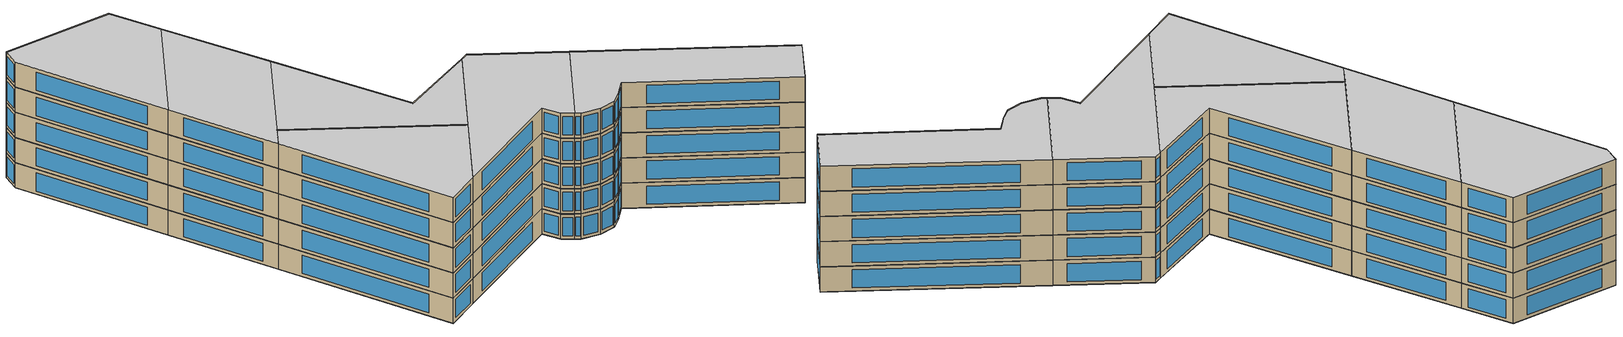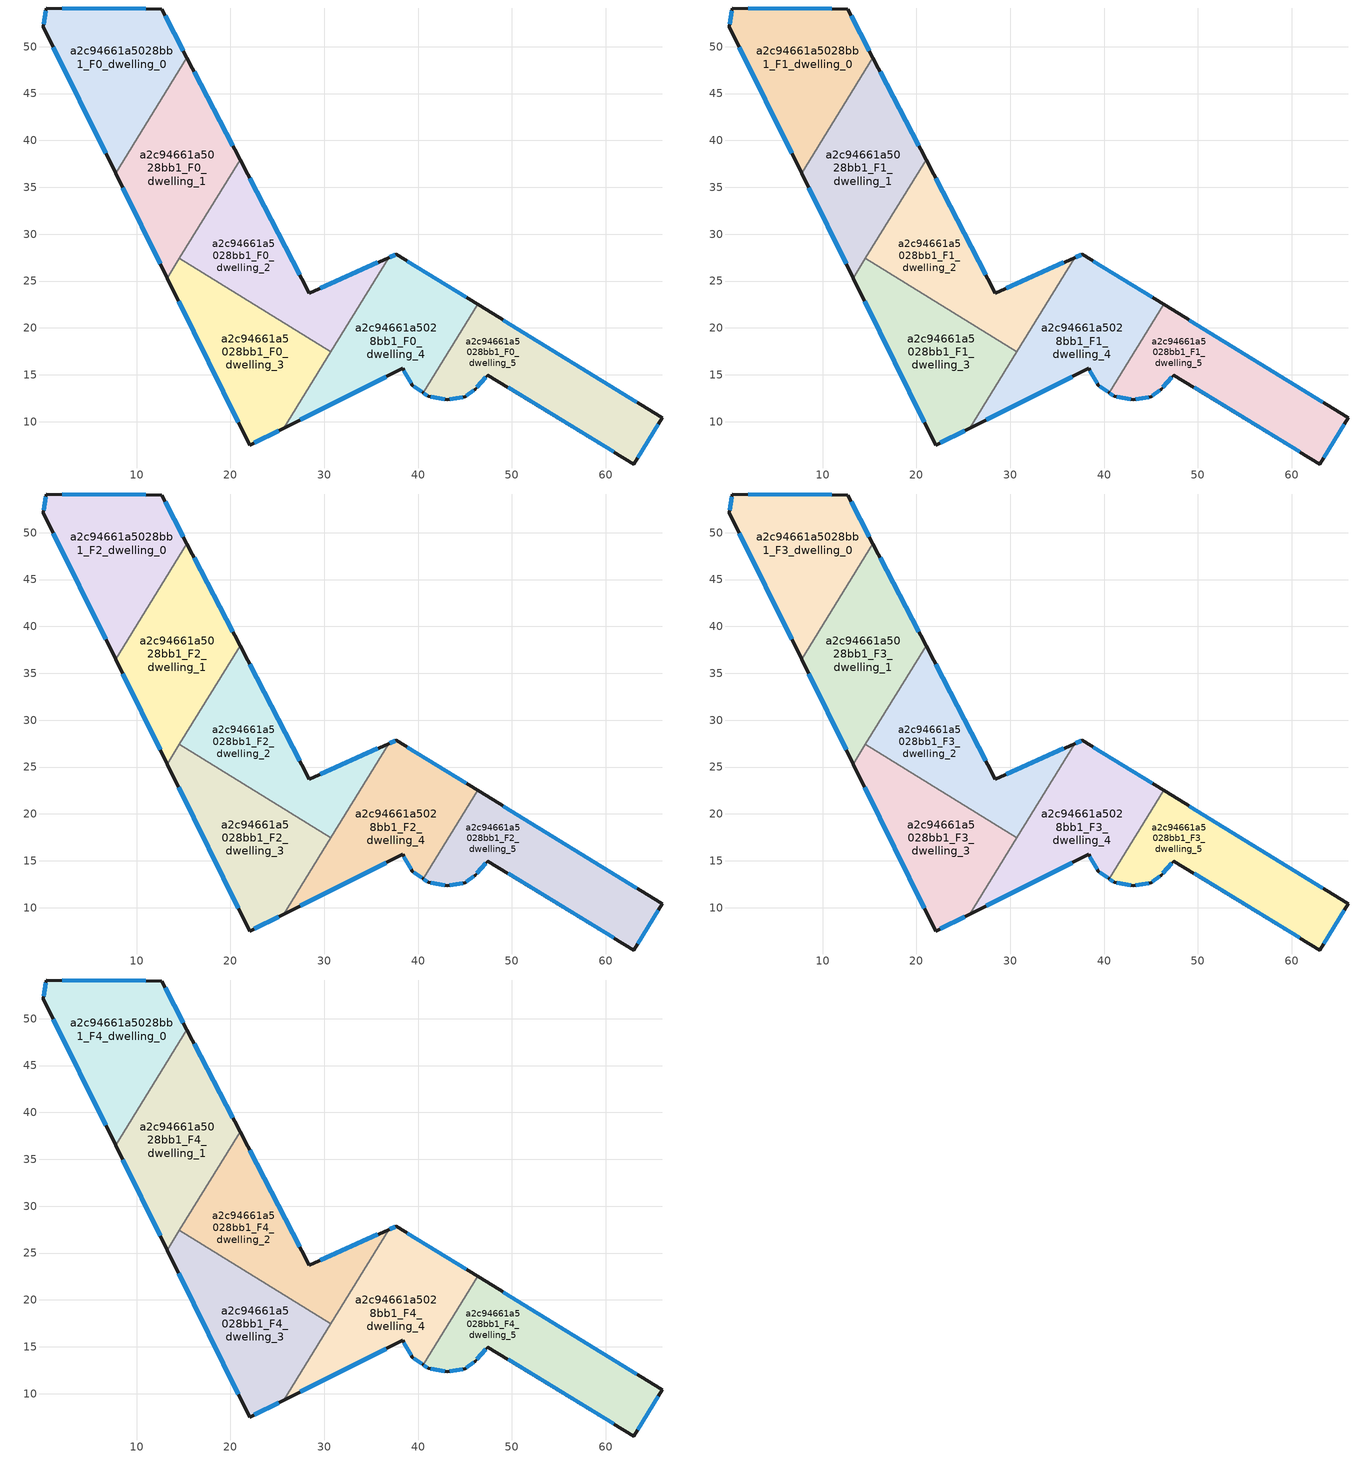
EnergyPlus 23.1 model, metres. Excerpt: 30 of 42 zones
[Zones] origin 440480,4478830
a2c94661a5028bb1_F0_dwelling_0
 floor ground (EU_floor_Construction): 7.75,36.48 15.35,48.82 12.65,54 0.35,54.12 0.04,52.1 z0
 wall outside (EU_wall_Construction): 7.75,36.48 0.04,52.1 0.35,54.12 12.65,54 15.35,48.82 z0:3
 wall to a2c94661a5028bb1_F0_dwelling_1 (EU_wall_Construction): 15.35,48.82 7.75,36.48 z0:3
 window (EU_Window_Construction): 13.02,53.28 14.97,49.54 / 6.68,38.65 1.11,49.93 / 0.09,52.38 0.31,53.84 / 2.06,54.1 10.94,54.02 z0.42:2.58
a2c94661a5028bb1_F0_dwelling_1
 floor ground (EU_floor_Construction): 13.26,25.31 21.02,37.91 15.35,48.82 7.75,36.48 z0
 wall outside (EU_wall_Construction): 13.26,25.31 7.75,36.48 / 15.35,48.82 21.02,37.91 z0:3
 wall to a2c94661a5028bb1_F0_dwelling_2 (EU_wall_Construction): 21.02,37.91 14.55,27.41 z0:3
 wall to a2c94661a5028bb1_F0_dwelling_3 (EU_wall_Construction): 14.55,27.41 13.26,25.31 z0:3
 window (EU_Window_Construction): 12.49,26.86 8.51,34.93 / 16.13,47.3 20.23,39.42 z0.42:2.58
a2c94661a5028bb1_F0_dwelling_2
 floor ground (EU_floor_Construction): 30.69,17.47 36.87,27.5 28.4,23.72 21.02,37.91 14.55,27.41 z0
 wall outside (EU_wall_Construction): 21.02,37.91 28.4,23.72 36.87,27.5 z0:3
 wall to a2c94661a5028bb1_F0_dwelling_3 (EU_wall_Construction): 30.69,17.47 14.55,27.41 z0:3
 wall to a2c94661a5028bb1_F0_dwelling_4 (EU_wall_Construction): 36.87,27.5 30.69,17.47 z0:3
 window (EU_Window_Construction): 22.04,35.94 27.38,25.69 / 29.58,24.25 35.69,26.98 z0.42:2.58
a2c94661a5028bb1_F0_dwelling_3
 floor ground (EU_floor_Construction): 25.66,9.29 30.69,17.47 14.55,27.41 13.26,25.31 22.05,7.48 z0
 wall outside (EU_wall_Construction): 25.66,9.29 22.05,7.48 13.26,25.31 z0:3
 wall to a2c94661a5028bb1_F0_dwelling_4 (EU_wall_Construction): 30.69,17.47 25.66,9.29 z0:3
 window (EU_Window_Construction): 20.83,9.95 14.48,22.83 / 25.16,9.04 22.55,7.73 z0.42:2.58
a2c94661a5028bb1_F0_dwelling_4
 floor ground (EU_floor_Construction): 40.56,13.07 46.37,22.51 37.67,27.86 36.87,27.5 25.66,9.29 38.36,15.69 39.4,13.87 z0
 wall outside (EU_wall_Construction): 40.56,13.07 39.4,13.87 38.36,15.69 25.66,9.29 / 36.87,27.5 37.67,27.86 46.37,22.51 z0:3
 wall to a2c94661a5028bb1_F0_dwelling_5 (EU_wall_Construction): 46.37,22.51 40.56,13.07 z0:3
 window (EU_Window_Construction): 40.4,13.18 39.56,13.76 / 39.25,14.12 38.5,15.43 / 36.6,14.8 27.42,10.18 / 36.98,27.55 37.56,27.81 / 38.88,27.12 45.16,23.25 z0.42:2.58
a2c94661a5028bb1_F0_dwelling_5
 floor ground (EU_floor_Construction): 63.03,5.49 66.04,10.42 46.37,22.51 40.56,13.07 41.08,12.72 43.14,12.34 45.02,12.64 46.08,13.48 47.44,14.97 z0
 wall outside (EU_wall_Construction): 46.37,22.51 66.04,10.42 63.03,5.49 47.44,14.97 46.08,13.48 45.02,12.64 43.14,12.34 41.08,12.72 40.56,13.07 z0:3
 window (EU_Window_Construction): 47.25,14.76 46.27,13.69 / 45.94,13.36 45.17,12.75 / 44.76,12.59 43.4,12.38 / 42.85,12.39 41.36,12.67 / 41,12.77 40.63,13.02 / 49.1,20.83 63.31,12.09 / 65.62,9.73 63.45,6.17 / 60.87,6.8 49.6,13.65 z0.42:2.58
a2c94661a5028bb1_F1_dwelling_0
 floor to a2c94661a5028bb1_F0_dwelling_0 (EU_floor_Construction): 7.75,36.48 15.35,48.82 12.65,54 0.35,54.12 0.04,52.1 z3
 wall outside (EU_wall_Construction): 7.75,36.48 0.04,52.1 0.35,54.12 12.65,54 15.35,48.82 z3:6
 wall to a2c94661a5028bb1_F1_dwelling_1 (EU_wall_Construction): 15.35,48.82 7.75,36.48 z3:6
 window (EU_Window_Construction): 13.02,53.28 14.97,49.54 / 6.68,38.65 1.11,49.93 / 0.09,52.38 0.31,53.84 / 2.06,54.1 10.94,54.02 z3.42:5.58
a2c94661a5028bb1_F1_dwelling_1
 floor to a2c94661a5028bb1_F0_dwelling_1 (EU_floor_Construction): 13.26,25.31 21.02,37.91 15.35,48.82 7.75,36.48 z3
 wall outside (EU_wall_Construction): 13.26,25.31 7.75,36.48 / 15.35,48.82 21.02,37.91 z3:6
 wall to a2c94661a5028bb1_F1_dwelling_2 (EU_wall_Construction): 21.02,37.91 14.55,27.41 z3:6
 wall to a2c94661a5028bb1_F1_dwelling_3 (EU_wall_Construction): 14.55,27.41 13.26,25.31 z3:6
 window (EU_Window_Construction): 12.49,26.86 8.51,34.93 / 16.13,47.3 20.23,39.42 z3.42:5.58
a2c94661a5028bb1_F1_dwelling_2
 floor to a2c94661a5028bb1_F0_dwelling_2 (EU_floor_Construction): 30.69,17.47 36.87,27.5 28.4,23.72 21.02,37.91 14.55,27.41 z3
 wall outside (EU_wall_Construction): 21.02,37.91 28.4,23.72 36.87,27.5 z3:6
 wall to a2c94661a5028bb1_F1_dwelling_3 (EU_wall_Construction): 30.69,17.47 14.55,27.41 z3:6
 wall to a2c94661a5028bb1_F1_dwelling_4 (EU_wall_Construction): 36.87,27.5 30.69,17.47 z3:6
 window (EU_Window_Construction): 22.04,35.94 27.38,25.69 / 29.58,24.25 35.69,26.98 z3.42:5.58
a2c94661a5028bb1_F1_dwelling_3
 floor to a2c94661a5028bb1_F0_dwelling_3 (EU_floor_Construction): 25.66,9.29 30.69,17.47 14.55,27.41 13.26,25.31 22.05,7.48 z3
 wall outside (EU_wall_Construction): 25.66,9.29 22.05,7.48 13.26,25.31 z3:6
 wall to a2c94661a5028bb1_F1_dwelling_4 (EU_wall_Construction): 30.69,17.47 25.66,9.29 z3:6
 window (EU_Window_Construction): 20.83,9.95 14.48,22.83 / 25.16,9.04 22.55,7.73 z3.42:5.58
a2c94661a5028bb1_F1_dwelling_4
 floor to a2c94661a5028bb1_F0_dwelling_4 (EU_floor_Construction): 40.56,13.07 46.37,22.51 37.67,27.86 36.87,27.5 25.66,9.29 38.36,15.69 39.4,13.87 z3
 wall outside (EU_wall_Construction): 40.56,13.07 39.4,13.87 38.36,15.69 25.66,9.29 / 36.87,27.5 37.67,27.86 46.37,22.51 z3:6
 wall to a2c94661a5028bb1_F1_dwelling_5 (EU_wall_Construction): 46.37,22.51 40.56,13.07 z3:6
 window (EU_Window_Construction): 40.4,13.18 39.56,13.76 / 39.25,14.12 38.5,15.43 / 36.6,14.8 27.42,10.18 / 36.98,27.55 37.56,27.81 / 38.88,27.12 45.16,23.25 z3.42:5.58
a2c94661a5028bb1_F1_dwelling_5
 floor to a2c94661a5028bb1_F0_dwelling_5 (EU_floor_Construction): 63.03,5.49 66.04,10.42 46.37,22.51 40.56,13.07 41.07,12.72 43.14,12.34 45.02,12.64 46.08,13.48 47.44,14.97 z3
 wall outside (EU_wall_Construction): 46.37,22.51 66.04,10.42 63.03,5.49 47.44,14.97 46.08,13.48 45.02,12.64 43.14,12.34 41.08,12.72 40.56,13.07 z3:6
 window (EU_Window_Construction): 47.25,14.76 46.27,13.69 / 45.94,13.36 45.17,12.75 / 44.76,12.59 43.4,12.38 / 42.85,12.39 41.36,12.67 / 41,12.77 40.63,13.02 / 49.1,20.83 63.31,12.09 / 65.62,9.73 63.45,6.17 / 60.87,6.8 49.6,13.65 z3.42:5.58
a2c94661a5028bb1_F2_dwelling_0
 floor to a2c94661a5028bb1_F1_dwelling_0 (EU_floor_Construction): 7.75,36.48 15.35,48.82 12.65,54 0.35,54.12 0.04,52.1 z6
 wall outside (EU_wall_Construction): 7.75,36.48 0.04,52.1 0.35,54.12 12.65,54 15.35,48.82 z6:9
 wall to a2c94661a5028bb1_F2_dwelling_1 (EU_wall_Construction): 15.35,48.82 7.75,36.48 z6:9
 window (EU_Window_Construction): 13.02,53.28 14.97,49.54 / 6.68,38.65 1.11,49.93 / 0.09,52.38 0.31,53.84 / 2.06,54.1 10.94,54.02 z6.42:8.58
a2c94661a5028bb1_F2_dwelling_1
 floor to a2c94661a5028bb1_F1_dwelling_1 (EU_floor_Construction): 13.26,25.31 21.02,37.91 15.35,48.82 7.75,36.48 z6
 wall outside (EU_wall_Construction): 13.26,25.31 7.75,36.48 / 15.35,48.82 21.02,37.91 z6:9
 wall to a2c94661a5028bb1_F2_dwelling_2 (EU_wall_Construction): 21.02,37.91 14.55,27.41 z6:9
 wall to a2c94661a5028bb1_F2_dwelling_3 (EU_wall_Construction): 14.55,27.41 13.26,25.31 z6:9
 window (EU_Window_Construction): 12.49,26.86 8.51,34.93 / 16.13,47.3 20.23,39.42 z6.42:8.58
a2c94661a5028bb1_F2_dwelling_2
 floor to a2c94661a5028bb1_F1_dwelling_2 (EU_floor_Construction): 30.69,17.47 36.87,27.5 28.4,23.72 21.02,37.91 14.55,27.41 z6
 wall outside (EU_wall_Construction): 21.02,37.91 28.4,23.72 36.87,27.5 z6:9
 wall to a2c94661a5028bb1_F2_dwelling_3 (EU_wall_Construction): 30.69,17.47 14.55,27.41 z6:9
 wall to a2c94661a5028bb1_F2_dwelling_4 (EU_wall_Construction): 36.87,27.5 30.69,17.47 z6:9
 window (EU_Window_Construction): 22.04,35.94 27.38,25.69 / 29.58,24.25 35.69,26.98 z6.42:8.58
a2c94661a5028bb1_F2_dwelling_3
 floor to a2c94661a5028bb1_F1_dwelling_3 (EU_floor_Construction): 25.66,9.29 30.69,17.47 14.55,27.41 13.26,25.31 22.05,7.48 z6
 wall outside (EU_wall_Construction): 25.66,9.29 22.05,7.48 13.26,25.31 z6:9
 wall to a2c94661a5028bb1_F2_dwelling_4 (EU_wall_Construction): 30.69,17.47 25.66,9.29 z6:9
 window (EU_Window_Construction): 20.83,9.95 14.48,22.83 / 25.16,9.04 22.55,7.73 z6.42:8.58
a2c94661a5028bb1_F2_dwelling_4
 floor to a2c94661a5028bb1_F1_dwelling_4 (EU_floor_Construction): 40.56,13.07 46.37,22.51 37.67,27.86 36.87,27.5 25.66,9.29 38.36,15.69 39.4,13.87 z6
 wall outside (EU_wall_Construction): 40.56,13.07 39.4,13.87 38.36,15.69 25.66,9.29 / 36.87,27.5 37.67,27.86 46.37,22.51 z6:9
 wall to a2c94661a5028bb1_F2_dwelling_5 (EU_wall_Construction): 46.37,22.51 40.56,13.07 z6:9
 window (EU_Window_Construction): 40.4,13.18 39.56,13.76 / 39.25,14.12 38.5,15.43 / 36.6,14.8 27.42,10.18 / 36.98,27.55 37.56,27.81 / 38.88,27.12 45.16,23.25 z6.42:8.58
a2c94661a5028bb1_F2_dwelling_5
 floor to a2c94661a5028bb1_F1_dwelling_5 (EU_floor_Construction): 63.03,5.49 66.04,10.42 46.37,22.51 40.56,13.07 41.07,12.72 43.14,12.34 45.02,12.64 46.08,13.48 47.44,14.97 z6
 wall outside (EU_wall_Construction): 46.37,22.51 66.04,10.42 63.03,5.49 47.44,14.97 46.08,13.48 45.02,12.64 43.14,12.34 41.08,12.72 40.56,13.07 z6:9
 window (EU_Window_Construction): 47.25,14.76 46.27,13.69 / 45.94,13.36 45.17,12.75 / 44.76,12.59 43.4,12.38 / 42.85,12.39 41.36,12.67 / 41,12.77 40.63,13.02 / 49.1,20.83 63.31,12.09 / 65.62,9.73 63.45,6.17 / 60.87,6.8 49.6,13.65 z6.42:8.58
a2c94661a5028bb1_F3_dwelling_0
 floor to a2c94661a5028bb1_F2_dwelling_0 (EU_floor_Construction): 7.75,36.48 15.35,48.82 12.65,54 0.35,54.12 0.04,52.1 z9
 wall outside (EU_wall_Construction): 7.75,36.48 0.04,52.1 0.35,54.12 12.65,54 15.35,48.82 z9:12
 wall to a2c94661a5028bb1_F3_dwelling_1 (EU_wall_Construction): 15.35,48.82 7.75,36.48 z9:12
 window (EU_Window_Construction): 13.02,53.28 14.97,49.54 / 6.68,38.65 1.11,49.93 / 0.09,52.38 0.31,53.84 / 2.06,54.1 10.94,54.02 z9.42:11.58
a2c94661a5028bb1_F3_dwelling_1
 floor to a2c94661a5028bb1_F2_dwelling_1 (EU_floor_Construction): 13.26,25.31 21.02,37.91 15.35,48.82 7.75,36.48 z9
 wall outside (EU_wall_Construction): 13.26,25.31 7.75,36.48 / 15.35,48.82 21.02,37.91 z9:12
 wall to a2c94661a5028bb1_F3_dwelling_2 (EU_wall_Construction): 21.02,37.91 14.55,27.41 z9:12
 wall to a2c94661a5028bb1_F3_dwelling_3 (EU_wall_Construction): 14.55,27.41 13.26,25.31 z9:12
 window (EU_Window_Construction): 12.49,26.86 8.51,34.93 / 16.13,47.3 20.23,39.42 z9.42:11.58
a2c94661a5028bb1_F3_dwelling_2
 floor to a2c94661a5028bb1_F2_dwelling_2 (EU_floor_Construction): 30.69,17.47 36.87,27.5 28.4,23.72 21.02,37.91 14.55,27.41 z9
 wall outside (EU_wall_Construction): 21.02,37.91 28.4,23.72 36.87,27.5 z9:12
 wall to a2c94661a5028bb1_F3_dwelling_3 (EU_wall_Construction): 30.69,17.47 14.55,27.41 z9:12
 wall to a2c94661a5028bb1_F3_dwelling_4 (EU_wall_Construction): 36.87,27.5 30.69,17.47 z9:12
 window (EU_Window_Construction): 22.04,35.94 27.38,25.69 / 29.58,24.25 35.69,26.98 z9.42:11.58
a2c94661a5028bb1_F3_dwelling_3
 floor to a2c94661a5028bb1_F2_dwelling_3 (EU_floor_Construction): 25.66,9.29 30.69,17.47 14.55,27.41 13.26,25.31 22.05,7.48 z9
 wall outside (EU_wall_Construction): 25.66,9.29 22.05,7.48 13.26,25.31 z9:12
 wall to a2c94661a5028bb1_F3_dwelling_4 (EU_wall_Construction): 30.69,17.47 25.66,9.29 z9:12
 window (EU_Window_Construction): 20.83,9.95 14.48,22.83 / 25.16,9.04 22.55,7.73 z9.42:11.58
a2c94661a5028bb1_F3_dwelling_4
 floor to a2c94661a5028bb1_F2_dwelling_4 (EU_floor_Construction): 40.56,13.07 46.37,22.51 37.67,27.86 36.87,27.5 25.66,9.29 38.36,15.69 39.4,13.87 z9
 wall outside (EU_wall_Construction): 40.56,13.07 39.4,13.87 38.36,15.69 25.66,9.29 / 36.87,27.5 37.67,27.86 46.37,22.51 z9:12
 wall to a2c94661a5028bb1_F3_dwelling_5 (EU_wall_Construction): 46.37,22.51 40.56,13.07 z9:12
 window (EU_Window_Construction): 40.4,13.18 39.56,13.76 / 39.25,14.12 38.5,15.43 / 36.6,14.8 27.42,10.18 / 36.98,27.55 37.56,27.81 / 38.88,27.12 45.16,23.25 z9.42:11.58
a2c94661a5028bb1_F3_dwelling_5
 floor to a2c94661a5028bb1_F2_dwelling_5 (EU_floor_Construction): 63.03,5.49 66.04,10.42 46.37,22.51 40.56,13.07 41.07,12.72 43.14,12.34 45.02,12.64 46.08,13.48 47.44,14.97 z9
 wall outside (EU_wall_Construction): 46.37,22.51 66.04,10.42 63.03,5.49 47.44,14.97 46.08,13.48 45.02,12.64 43.14,12.34 41.08,12.72 40.56,13.07 z9:12
 window (EU_Window_Construction): 47.25,14.76 46.27,13.69 / 45.94,13.36 45.17,12.75 / 44.76,12.59 43.4,12.38 / 42.85,12.39 41.36,12.67 / 41,12.77 40.63,13.02 / 49.1,20.83 63.31,12.09 / 65.62,9.73 63.45,6.17 / 60.87,6.8 49.6,13.65 z9.42:11.58
a2c94661a5028bb1_F4_dwelling_0
 floor to a2c94661a5028bb1_F3_dwelling_0 (EU_floor_Construction): 7.75,36.48 15.35,48.82 12.65,54 0.35,54.12 0.04,52.1 z12
 wall outside (EU_wall_Construction): 7.75,36.48 0.04,52.1 0.35,54.12 12.65,54 15.35,48.82 z12:15
 wall to a2c94661a5028bb1_F4_dwelling_1 (EU_wall_Construction): 15.35,48.82 7.75,36.48 z12:15
 window (EU_Window_Construction): 13.02,53.28 14.97,49.54 / 6.68,38.65 1.11,49.93 / 0.09,52.38 0.31,53.84 / 2.06,54.1 10.94,54.02 z12.42:14.58
 ceiling to a2c94661a5028bb1_F5_dwelling_0 (EU_floor_Construction): 12.65,54 15.35,48.82 7.75,36.48 0.04,52.1 0.35,54.12 z15
a2c94661a5028bb1_F4_dwelling_1
 floor to a2c94661a5028bb1_F3_dwelling_1 (EU_floor_Construction): 13.26,25.31 21.02,37.91 15.35,48.82 7.75,36.48 z12
 wall outside (EU_wall_Construction): 13.26,25.31 7.75,36.48 / 15.35,48.82 21.02,37.91 z12:15
 wall to a2c94661a5028bb1_F4_dwelling_2 (EU_wall_Construction): 21.02,37.91 14.55,27.41 z12:15
 wall to a2c94661a5028bb1_F4_dwelling_3 (EU_wall_Construction): 14.55,27.41 13.26,25.31 z12:15
 window (EU_Window_Construction): 12.49,26.86 8.51,34.93 / 16.13,47.3 20.23,39.42 z12.42:14.58
 ceiling to a2c94661a5028bb1_F5_dwelling_1 (EU_floor_Construction): 15.35,48.82 21.02,37.91 13.26,25.31 7.75,36.48 z15
a2c94661a5028bb1_F4_dwelling_2
 floor to a2c94661a5028bb1_F3_dwelling_2 (EU_floor_Construction): 30.69,17.47 36.87,27.5 28.4,23.72 21.02,37.91 14.55,27.41 z12
 wall outside (EU_wall_Construction): 21.02,37.91 28.4,23.72 36.87,27.5 z12:15
 wall to a2c94661a5028bb1_F4_dwelling_3 (EU_wall_Construction): 30.69,17.47 14.55,27.41 z12:15
 wall to a2c94661a5028bb1_F4_dwelling_4 (EU_wall_Construction): 36.87,27.5 30.69,17.47 z12:15
 window (EU_Window_Construction): 22.04,35.94 27.38,25.69 / 29.58,24.25 35.69,26.98 z12.42:14.58
 ceiling to a2c94661a5028bb1_F5_dwelling_2 (EU_floor_Construction): 36.87,27.5 30.69,17.47 14.55,27.41 21.02,37.91 28.4,23.72 z15
a2c94661a5028bb1_F4_dwelling_3
 floor to a2c94661a5028bb1_F3_dwelling_3 (EU_floor_Construction): 25.66,9.29 30.69,17.47 14.55,27.41 13.26,25.31 22.05,7.48 z12
 wall outside (EU_wall_Construction): 25.66,9.29 22.05,7.48 13.26,25.31 z12:15
 wall to a2c94661a5028bb1_F4_dwelling_4 (EU_wall_Construction): 30.69,17.47 25.66,9.29 z12:15
 window (EU_Window_Construction): 20.83,9.95 14.48,22.83 / 25.16,9.04 22.55,7.73 z12.42:14.58
 ceiling to a2c94661a5028bb1_F5_dwelling_3 (EU_floor_Construction): 30.69,17.47 25.66,9.29 22.05,7.48 13.26,25.31 14.55,27.41 z15
a2c94661a5028bb1_F4_dwelling_4
 floor to a2c94661a5028bb1_F3_dwelling_4 (EU_floor_Construction): 40.56,13.07 46.37,22.51 37.67,27.86 36.87,27.5 25.66,9.29 38.36,15.69 39.4,13.87 z12
 wall outside (EU_wall_Construction): 40.56,13.07 39.4,13.87 38.36,15.69 25.66,9.29 / 36.87,27.5 37.67,27.86 46.37,22.51 z12:15
 wall to a2c94661a5028bb1_F4_dwelling_5 (EU_wall_Construction): 46.37,22.51 40.56,13.07 z12:15
 window (EU_Window_Construction): 40.4,13.18 39.56,13.76 / 39.25,14.12 38.5,15.43 / 36.6,14.8 27.42,10.18 / 36.98,27.55 37.56,27.81 / 38.88,27.12 45.16,23.25 z12.42:14.58
 ceiling to a2c94661a5028bb1_F5_dwelling_4 (EU_floor_Construction): 46.37,22.51 40.56,13.07 39.4,13.87 38.36,15.69 25.66,9.29 36.87,27.5 37.67,27.86 z15
a2c94661a5028bb1_F4_dwelling_5
 floor to a2c94661a5028bb1_F3_dwelling_5 (EU_floor_Construction): 63.03,5.49 66.04,10.42 46.37,22.51 40.56,13.07 41.07,12.72 43.14,12.34 45.02,12.64 46.08,13.48 47.44,14.97 z12
 wall outside (EU_wall_Construction): 46.37,22.51 66.04,10.42 63.03,5.49 47.44,14.97 46.08,13.48 45.02,12.64 43.14,12.34 41.08,12.72 40.56,13.07 z12:15
 window (EU_Window_Construction): 47.25,14.76 46.27,13.69 / 45.94,13.36 45.17,12.75 / 44.76,12.59 43.4,12.38 / 42.85,12.39 41.36,12.67 / 41,12.77 40.63,13.02 / 49.1,20.83 63.31,12.09 / 65.62,9.73 63.45,6.17 / 60.87,6.8 49.6,13.65 z12.42:14.58
 ceiling to a2c94661a5028bb1_F5_dwelling_5 (EU_floor_Construction): 66.04,10.42 63.03,5.49 47.44,14.97 46.08,13.48 45.02,12.64 43.14,12.34 41.07,12.72 40.56,13.07 46.37,22.51 z15
[Building]
EU S2 Campaign: North Axis=0; Terrain=City; Solar Distribution=FullExterior
[Site:Location]
Madrid: Latitude=40.5; Longitude=-3.5; Time Zone=1; Elevation=609
[SizingPeriod:WeatherFileDays]
AnnualSizingPeriod: Begin Month=1; Begin Day of Month=1; End Month=12; End Day of Month=31; Day of Week for Start Day=Monday; Use Weather File Daylight Saving Period=No; Use Weather File Rain and Snow Indicators=No
[MATERIAL]
EU_InternalMass_Material: Roughness=MediumRough; Thickness=0.1; Conductivity=1; Density=1800; Specific Heat=900; Thermal Absorptance=0.9; Solar Absorptance=0.7; Visible Absorptance=0.7
[MATERIAL:NOMASS] Roughness=MediumRough; Thermal Absorptance=0.9; Solar Absorptance=0.7; Visible Absorptance=0.7
Name | Thermal Resistance
EU_wall_NoMass | 1.60022
EU_floor_NoMass | 0.470652
[WINDOWMATERIAL:SIMPLEGLAZINGSYSTEM]
EU_Window_SimpleGlazing: UFactor=3.28802; Solar Heat Gain Coefficient=0.85; Visible Transmittance=0.85
[CONSTRUCTION]
EU_wall_Construction: EU_wall_NoMass
EU_floor_Construction: EU_floor_NoMass
EU_InternalMass_Construction: EU_InternalMass_Material
EU_Window_Construction: EU_Window_SimpleGlazing
[ZONE] Type=1; Multiplier=1; Ceiling Height=autocalculate; Floor Area=autocalculate; Part of Total Floor Area=Yes
Name | Volume
a2c94661a5028bb1_F0_dwelling_0 | 463.607
a2c94661a5028bb1_F1_dwelling_0; a2c94661a5028bb1_F2_dwelling_0; a2c94661a5028bb1_F3_dwelling_0; a2c94661a5028bb1_F4_dwelling_0 | 463.608
a2c94661a5028bb1_F0_dwelling_1; a2c94661a5028bb1_F1_dwelling_1; a2c94661a5028bb1_F2_dwelling_1; a2c94661a5028bb1_F3_dwelling_1; a2c94661a5028bb1_F4_dwelling_1 | 463.605
a2c94661a5028bb1_F0_dwelling_2; a2c94661a5028bb1_F1_dwelling_2; a2c94661a5028bb1_F2_dwelling_2; a2c94661a5028bb1_F3_dwelling_2; a2c94661a5028bb1_F4_dwelling_2 | 463.597
a2c94661a5028bb1_F0_dwelling_3; a2c94661a5028bb1_F1_dwelling_3; a2c94661a5028bb1_F2_dwelling_3; a2c94661a5028bb1_F3_dwelling_3; a2c94661a5028bb1_F4_dwelling_3 | 463.624
a2c94661a5028bb1_F0_dwelling_4; a2c94661a5028bb1_F1_dwelling_4; a2c94661a5028bb1_F2_dwelling_4; a2c94661a5028bb1_F3_dwelling_4; a2c94661a5028bb1_F4_dwelling_4 | 463.603
a2c94661a5028bb1_F0_dwelling_5; a2c94661a5028bb1_F1_dwelling_5; a2c94661a5028bb1_F2_dwelling_5; a2c94661a5028bb1_F3_dwelling_5; a2c94661a5028bb1_F4_dwelling_5 | 463.59
[INTERNALMASS] Construction=EU_InternalMass_Construction
Name | Zone or ZoneList | Surface Area
a2c94661a5028bb1_F0_dwelling_0_EU_InternalMass | a2c94661a5028bb1_F0_dwelling_0 | 154.536
a2c94661a5028bb1_F0_dwelling_1_EU_InternalMass | a2c94661a5028bb1_F0_dwelling_1 | 154.535
a2c94661a5028bb1_F0_dwelling_2_EU_InternalMass | a2c94661a5028bb1_F0_dwelling_2 | 154.53
a2c94661a5028bb1_F0_dwelling_3_EU_InternalMass | a2c94661a5028bb1_F0_dwelling_3 | 154.544
a2c94661a5028bb1_F0_dwelling_4_EU_InternalMass | a2c94661a5028bb1_F0_dwelling_4 | 154.534
a2c94661a5028bb1_F0_dwelling_5_EU_InternalMass | a2c94661a5028bb1_F0_dwelling_5 | 154.53
a2c94661a5028bb1_F1_dwelling_0_EU_InternalMass | a2c94661a5028bb1_F1_dwelling_0 | 154.536
a2c94661a5028bb1_F1_dwelling_1_EU_InternalMass | a2c94661a5028bb1_F1_dwelling_1 | 154.535
a2c94661a5028bb1_F1_dwelling_2_EU_InternalMass | a2c94661a5028bb1_F1_dwelling_2 | 154.53
a2c94661a5028bb1_F1_dwelling_3_EU_InternalMass | a2c94661a5028bb1_F1_dwelling_3 | 154.544
a2c94661a5028bb1_F1_dwelling_4_EU_InternalMass | a2c94661a5028bb1_F1_dwelling_4 | 154.534
a2c94661a5028bb1_F1_dwelling_5_EU_InternalMass | a2c94661a5028bb1_F1_dwelling_5 | 154.53
a2c94661a5028bb1_F2_dwelling_0_EU_InternalMass | a2c94661a5028bb1_F2_dwelling_0 | 154.536
a2c94661a5028bb1_F2_dwelling_1_EU_InternalMass | a2c94661a5028bb1_F2_dwelling_1 | 154.535
a2c94661a5028bb1_F2_dwelling_2_EU_InternalMass | a2c94661a5028bb1_F2_dwelling_2 | 154.53
a2c94661a5028bb1_F2_dwelling_3_EU_InternalMass | a2c94661a5028bb1_F2_dwelling_3 | 154.544
a2c94661a5028bb1_F2_dwelling_4_EU_InternalMass | a2c94661a5028bb1_F2_dwelling_4 | 154.534
a2c94661a5028bb1_F2_dwelling_5_EU_InternalMass | a2c94661a5028bb1_F2_dwelling_5 | 154.53
a2c94661a5028bb1_F3_dwelling_0_EU_InternalMass | a2c94661a5028bb1_F3_dwelling_0 | 154.536
a2c94661a5028bb1_F3_dwelling_1_EU_InternalMass | a2c94661a5028bb1_F3_dwelling_1 | 154.535
a2c94661a5028bb1_F3_dwelling_2_EU_InternalMass | a2c94661a5028bb1_F3_dwelling_2 | 154.53
a2c94661a5028bb1_F3_dwelling_3_EU_InternalMass | a2c94661a5028bb1_F3_dwelling_3 | 154.544
a2c94661a5028bb1_F3_dwelling_4_EU_InternalMass | a2c94661a5028bb1_F3_dwelling_4 | 154.534
a2c94661a5028bb1_F3_dwelling_5_EU_InternalMass | a2c94661a5028bb1_F3_dwelling_5 | 154.53
a2c94661a5028bb1_F4_dwelling_0_EU_InternalMass | a2c94661a5028bb1_F4_dwelling_0 | 154.536
a2c94661a5028bb1_F4_dwelling_1_EU_InternalMass | a2c94661a5028bb1_F4_dwelling_1 | 154.535
a2c94661a5028bb1_F4_dwelling_2_EU_InternalMass | a2c94661a5028bb1_F4_dwelling_2 | 154.53
a2c94661a5028bb1_F4_dwelling_3_EU_InternalMass | a2c94661a5028bb1_F4_dwelling_3 | 154.544
a2c94661a5028bb1_F4_dwelling_4_EU_InternalMass | a2c94661a5028bb1_F4_dwelling_4 | 154.534
a2c94661a5028bb1_F4_dwelling_5_EU_InternalMass | a2c94661a5028bb1_F4_dwelling_5 | 154.53
[OTHEREQUIPMENT] Fuel Type=Electricity; Design Level Calculation Method=Watts/Area; Power per Zone Floor Area=1; Fraction Latent=0; Fraction Radiant=0; Fraction Lost=0; Carbon Dioxide Generation Rate=0; EndUse Subcategory=EU_Step8_InternalGains
Name | Zone or ZoneList or Space or SpaceList | Schedule
EU_Step8_InternalGain_a2c94661a5028bb1_F0_dwelling_0_f000 | a2c94661a5028bb1_F0_dwelling_0 | EU_Step8_GainSchedule_a2c94661a5028bb1_F0_dwelling_0_f000
EU_Step8_InternalGain_a2c94661a5028bb1_F0_dwelling_1_f000 | a2c94661a5028bb1_F0_dwelling_1 | EU_Step8_GainSchedule_a2c94661a5028bb1_F0_dwelling_1_f000
EU_Step8_InternalGain_a2c94661a5028bb1_F0_dwelling_2_f000 | a2c94661a5028bb1_F0_dwelling_2 | EU_Step8_GainSchedule_a2c94661a5028bb1_F0_dwelling_2_f000
EU_Step8_InternalGain_a2c94661a5028bb1_F0_dwelling_3_f000 | a2c94661a5028bb1_F0_dwelling_3 | EU_Step8_GainSchedule_a2c94661a5028bb1_F0_dwelling_3_f000
EU_Step8_InternalGain_a2c94661a5028bb1_F0_dwelling_4_f000 | a2c94661a5028bb1_F0_dwelling_4 | EU_Step8_GainSchedule_a2c94661a5028bb1_F0_dwelling_4_f000
EU_Step8_InternalGain_a2c94661a5028bb1_F0_dwelling_5_f000 | a2c94661a5028bb1_F0_dwelling_5 | EU_Step8_GainSchedule_a2c94661a5028bb1_F0_dwelling_5_f000
EU_Step8_InternalGain_a2c94661a5028bb1_F1_dwelling_0_f000 | a2c94661a5028bb1_F1_dwelling_0 | EU_Step8_GainSchedule_a2c94661a5028bb1_F1_dwelling_0_f000
EU_Step8_InternalGain_a2c94661a5028bb1_F1_dwelling_1_f000 | a2c94661a5028bb1_F1_dwelling_1 | EU_Step8_GainSchedule_a2c94661a5028bb1_F1_dwelling_1_f000
EU_Step8_InternalGain_a2c94661a5028bb1_F1_dwelling_2_f000 | a2c94661a5028bb1_F1_dwelling_2 | EU_Step8_GainSchedule_a2c94661a5028bb1_F1_dwelling_2_f000
EU_Step8_InternalGain_a2c94661a5028bb1_F1_dwelling_3_f000 | a2c94661a5028bb1_F1_dwelling_3 | EU_Step8_GainSchedule_a2c94661a5028bb1_F1_dwelling_3_f000
EU_Step8_InternalGain_a2c94661a5028bb1_F1_dwelling_4_f000 | a2c94661a5028bb1_F1_dwelling_4 | EU_Step8_GainSchedule_a2c94661a5028bb1_F1_dwelling_4_f000
EU_Step8_InternalGain_a2c94661a5028bb1_F1_dwelling_5_f000 | a2c94661a5028bb1_F1_dwelling_5 | EU_Step8_GainSchedule_a2c94661a5028bb1_F1_dwelling_5_f000
EU_Step8_InternalGain_a2c94661a5028bb1_F2_dwelling_0_f000 | a2c94661a5028bb1_F2_dwelling_0 | EU_Step8_GainSchedule_a2c94661a5028bb1_F2_dwelling_0_f000
EU_Step8_InternalGain_a2c94661a5028bb1_F2_dwelling_1_f000 | a2c94661a5028bb1_F2_dwelling_1 | EU_Step8_GainSchedule_a2c94661a5028bb1_F2_dwelling_1_f000
EU_Step8_InternalGain_a2c94661a5028bb1_F2_dwelling_2_f000 | a2c94661a5028bb1_F2_dwelling_2 | EU_Step8_GainSchedule_a2c94661a5028bb1_F2_dwelling_2_f000
EU_Step8_InternalGain_a2c94661a5028bb1_F2_dwelling_3_f000 | a2c94661a5028bb1_F2_dwelling_3 | EU_Step8_GainSchedule_a2c94661a5028bb1_F2_dwelling_3_f000
EU_Step8_InternalGain_a2c94661a5028bb1_F2_dwelling_4_f000 | a2c94661a5028bb1_F2_dwelling_4 | EU_Step8_GainSchedule_a2c94661a5028bb1_F2_dwelling_4_f000
EU_Step8_InternalGain_a2c94661a5028bb1_F2_dwelling_5_f000 | a2c94661a5028bb1_F2_dwelling_5 | EU_Step8_GainSchedule_a2c94661a5028bb1_F2_dwelling_5_f000
EU_Step8_InternalGain_a2c94661a5028bb1_F3_dwelling_0_f000 | a2c94661a5028bb1_F3_dwelling_0 | EU_Step8_GainSchedule_a2c94661a5028bb1_F3_dwelling_0_f000
EU_Step8_InternalGain_a2c94661a5028bb1_F3_dwelling_1_f000 | a2c94661a5028bb1_F3_dwelling_1 | EU_Step8_GainSchedule_a2c94661a5028bb1_F3_dwelling_1_f000
EU_Step8_InternalGain_a2c94661a5028bb1_F3_dwelling_2_f000 | a2c94661a5028bb1_F3_dwelling_2 | EU_Step8_GainSchedule_a2c94661a5028bb1_F3_dwelling_2_f000
EU_Step8_InternalGain_a2c94661a5028bb1_F3_dwelling_3_f000 | a2c94661a5028bb1_F3_dwelling_3 | EU_Step8_GainSchedule_a2c94661a5028bb1_F3_dwelling_3_f000
EU_Step8_InternalGain_a2c94661a5028bb1_F3_dwelling_4_f000 | a2c94661a5028bb1_F3_dwelling_4 | EU_Step8_GainSchedule_a2c94661a5028bb1_F3_dwelling_4_f000
EU_Step8_InternalGain_a2c94661a5028bb1_F3_dwelling_5_f000 | a2c94661a5028bb1_F3_dwelling_5 | EU_Step8_GainSchedule_a2c94661a5028bb1_F3_dwelling_5_f000
EU_Step8_InternalGain_a2c94661a5028bb1_F4_dwelling_0_f000 | a2c94661a5028bb1_F4_dwelling_0 | EU_Step8_GainSchedule_a2c94661a5028bb1_F4_dwelling_0_f000
EU_Step8_InternalGain_a2c94661a5028bb1_F4_dwelling_1_f000 | a2c94661a5028bb1_F4_dwelling_1 | EU_Step8_GainSchedule_a2c94661a5028bb1_F4_dwelling_1_f000
EU_Step8_InternalGain_a2c94661a5028bb1_F4_dwelling_2_f000 | a2c94661a5028bb1_F4_dwelling_2 | EU_Step8_GainSchedule_a2c94661a5028bb1_F4_dwelling_2_f000
EU_Step8_InternalGain_a2c94661a5028bb1_F4_dwelling_3_f000 | a2c94661a5028bb1_F4_dwelling_3 | EU_Step8_GainSchedule_a2c94661a5028bb1_F4_dwelling_3_f000
EU_Step8_InternalGain_a2c94661a5028bb1_F4_dwelling_4_f000 | a2c94661a5028bb1_F4_dwelling_4 | EU_Step8_GainSchedule_a2c94661a5028bb1_F4_dwelling_4_f000
EU_Step8_InternalGain_a2c94661a5028bb1_F4_dwelling_5_f000 | a2c94661a5028bb1_F4_dwelling_5 | EU_Step8_GainSchedule_a2c94661a5028bb1_F4_dwelling_5_f000
[ZONEVENTILATION:DESIGNFLOWRATE] Schedule=EU_AlwaysOn; Design Flow Rate Calculation Method=AirChanges/Hour; Air Changes per Hour=0.480704; Ventilation Type=Natural; Fan Pressure Rise=0; Fan Total Efficiency=1; Constant Term Coefficient=1; Temperature Term Coefficient=0; Velocity Term Coefficient=0; Velocity Squared Term Coefficient=0; Minimum Indoor Temperature=-100; Maximum Indoor Temperature=100; Delta Temperature=-100; Minimum Outdoor Temperature=-100; Maximum Outdoor Temperature=100; Maximum Wind Speed=40
Name | Zone or ZoneList or Space or SpaceList
EU_ConstantAir_a2c94661a5028bb1_F0_dwelling_0 | a2c94661a5028bb1_F0_dwelling_0
EU_ConstantAir_a2c94661a5028bb1_F0_dwelling_1 | a2c94661a5028bb1_F0_dwelling_1
EU_ConstantAir_a2c94661a5028bb1_F0_dwelling_2 | a2c94661a5028bb1_F0_dwelling_2
EU_ConstantAir_a2c94661a5028bb1_F0_dwelling_3 | a2c94661a5028bb1_F0_dwelling_3
EU_ConstantAir_a2c94661a5028bb1_F0_dwelling_4 | a2c94661a5028bb1_F0_dwelling_4
EU_ConstantAir_a2c94661a5028bb1_F0_dwelling_5 | a2c94661a5028bb1_F0_dwelling_5
EU_ConstantAir_a2c94661a5028bb1_F1_dwelling_0 | a2c94661a5028bb1_F1_dwelling_0
EU_ConstantAir_a2c94661a5028bb1_F1_dwelling_1 | a2c94661a5028bb1_F1_dwelling_1
EU_ConstantAir_a2c94661a5028bb1_F1_dwelling_2 | a2c94661a5028bb1_F1_dwelling_2
EU_ConstantAir_a2c94661a5028bb1_F1_dwelling_3 | a2c94661a5028bb1_F1_dwelling_3
EU_ConstantAir_a2c94661a5028bb1_F1_dwelling_4 | a2c94661a5028bb1_F1_dwelling_4
EU_ConstantAir_a2c94661a5028bb1_F1_dwelling_5 | a2c94661a5028bb1_F1_dwelling_5
EU_ConstantAir_a2c94661a5028bb1_F2_dwelling_0 | a2c94661a5028bb1_F2_dwelling_0
EU_ConstantAir_a2c94661a5028bb1_F2_dwelling_1 | a2c94661a5028bb1_F2_dwelling_1
EU_ConstantAir_a2c94661a5028bb1_F2_dwelling_2 | a2c94661a5028bb1_F2_dwelling_2
EU_ConstantAir_a2c94661a5028bb1_F2_dwelling_3 | a2c94661a5028bb1_F2_dwelling_3
EU_ConstantAir_a2c94661a5028bb1_F2_dwelling_4 | a2c94661a5028bb1_F2_dwelling_4
EU_ConstantAir_a2c94661a5028bb1_F2_dwelling_5 | a2c94661a5028bb1_F2_dwelling_5
EU_ConstantAir_a2c94661a5028bb1_F3_dwelling_0 | a2c94661a5028bb1_F3_dwelling_0
EU_ConstantAir_a2c94661a5028bb1_F3_dwelling_1 | a2c94661a5028bb1_F3_dwelling_1
EU_ConstantAir_a2c94661a5028bb1_F3_dwelling_2 | a2c94661a5028bb1_F3_dwelling_2
EU_ConstantAir_a2c94661a5028bb1_F3_dwelling_3 | a2c94661a5028bb1_F3_dwelling_3
EU_ConstantAir_a2c94661a5028bb1_F3_dwelling_4 | a2c94661a5028bb1_F3_dwelling_4
EU_ConstantAir_a2c94661a5028bb1_F3_dwelling_5 | a2c94661a5028bb1_F3_dwelling_5
EU_ConstantAir_a2c94661a5028bb1_F4_dwelling_0 | a2c94661a5028bb1_F4_dwelling_0
EU_ConstantAir_a2c94661a5028bb1_F4_dwelling_1 | a2c94661a5028bb1_F4_dwelling_1
EU_ConstantAir_a2c94661a5028bb1_F4_dwelling_2 | a2c94661a5028bb1_F4_dwelling_2
EU_ConstantAir_a2c94661a5028bb1_F4_dwelling_3 | a2c94661a5028bb1_F4_dwelling_3
EU_ConstantAir_a2c94661a5028bb1_F4_dwelling_4 | a2c94661a5028bb1_F4_dwelling_4
EU_ConstantAir_a2c94661a5028bb1_F4_dwelling_5 | a2c94661a5028bb1_F4_dwelling_5
[HVACTEMPLATE:THERMOSTAT] Constant Heating Setpoint=20; Constant Cooling Setpoint=50
EU_HeatOnly_a2c94661a5028bb1_F0_dwelling_0; EU_HeatOnly_a2c94661a5028bb1_F0_dwelling_1; EU_HeatOnly_a2c94661a5028bb1_F0_dwelling_2; EU_HeatOnly_a2c94661a5028bb1_F0_dwelling_3; EU_HeatOnly_a2c94661a5028bb1_F0_dwelling_4; EU_HeatOnly_a2c94661a5028bb1_F0_dwelling_5; EU_HeatOnly_a2c94661a5028bb1_F1_dwelling_0; EU_HeatOnly_a2c94661a5028bb1_F1_dwelling_1; EU_HeatOnly_a2c94661a5028bb1_F1_dwelling_2; EU_HeatOnly_a2c94661a5028bb1_F1_dwelling_3; EU_HeatOnly_a2c94661a5028bb1_F1_dwelling_4; EU_HeatOnly_a2c94661a5028bb1_F1_dwelling_5; EU_HeatOnly_a2c94661a5028bb1_F2_dwelling_0; EU_HeatOnly_a2c94661a5028bb1_F2_dwelling_1; EU_HeatOnly_a2c94661a5028bb1_F2_dwelling_2; EU_HeatOnly_a2c94661a5028bb1_F2_dwelling_3; EU_HeatOnly_a2c94661a5028bb1_F2_dwelling_4; EU_HeatOnly_a2c94661a5028bb1_F2_dwelling_5; EU_HeatOnly_a2c94661a5028bb1_F3_dwelling_0; EU_HeatOnly_a2c94661a5028bb1_F3_dwelling_1; EU_HeatOnly_a2c94661a5028bb1_F3_dwelling_2; EU_HeatOnly_a2c94661a5028bb1_F3_dwelling_3; EU_HeatOnly_a2c94661a5028bb1_F3_dwelling_4; EU_HeatOnly_a2c94661a5028bb1_F3_dwelling_5; EU_HeatOnly_a2c94661a5028bb1_F4_dwelling_0; EU_HeatOnly_a2c94661a5028bb1_F4_dwelling_1; EU_HeatOnly_a2c94661a5028bb1_F4_dwelling_2; EU_HeatOnly_a2c94661a5028bb1_F4_dwelling_3; EU_HeatOnly_a2c94661a5028bb1_F4_dwelling_4; EU_HeatOnly_a2c94661a5028bb1_F4_dwelling_5; EU_HeatOnly_a2c94661a5028bb1_F5_dwelling_0; EU_HeatOnly_a2c94661a5028bb1_F5_dwelling_1; EU_HeatOnly_a2c94661a5028bb1_F5_dwelling_2; EU_HeatOnly_a2c94661a5028bb1_F5_dwelling_3; EU_HeatOnly_a2c94661a5028bb1_F5_dwelling_4; EU_HeatOnly_a2c94661a5028bb1_F5_dwelling_5; EU_HeatOnly_a2c94661a5028bb1_F6_dwelling_0; EU_HeatOnly_a2c94661a5028bb1_F6_dwelling_1; EU_HeatOnly_a2c94661a5028bb1_F6_dwelling_2; EU_HeatOnly_a2c94661a5028bb1_F6_dwelling_3; EU_HeatOnly_a2c94661a5028bb1_F6_dwelling_4
[HVACTEMPLATE:ZONE:IDEALLOADSAIRSYSTEM] System Availability Schedule=EU_AlwaysOn; Maximum Heating Supply Air Temperature=50; Minimum Cooling Supply Air Temperature=13; Maximum Heating Supply Air Humidity Ratio=0.0156; Minimum Cooling Supply Air Humidity Ratio=0.0077; Heating Limit=NoLimit; Cooling Limit=NoLimit; Heating Availability Schedule=EU_AlwaysOn; Cooling Availability Schedule=EU_CoolingOff; Dehumidification Control Type=ConstantSensibleHeatRatio; Cooling Sensible Heat Ratio=0.7; Dehumidification Setpoint=60; Humidification Control Type=None; Humidification Setpoint=30; Outdoor Air Method=None; Outdoor Air Flow Rate per Person=0.00944; Outdoor Air Flow Rate per Zone Floor Area=0; Outdoor Air Flow Rate per Zone=0; Demand Controlled Ventilation Type=None; Outdoor Air Economizer Type=NoEconomizer; Heat Recovery Type=None; Sensible Heat Recovery Effectiveness=0.7; Latent Heat Recovery Effectiveness=0.65
Name | Template Thermostat
a2c94661a5028bb1_F0_dwelling_0 | EU_HeatOnly_a2c94661a5028bb1_F0_dwelling_0
a2c94661a5028bb1_F0_dwelling_1 | EU_HeatOnly_a2c94661a5028bb1_F0_dwelling_1
a2c94661a5028bb1_F0_dwelling_2 | EU_HeatOnly_a2c94661a5028bb1_F0_dwelling_2
a2c94661a5028bb1_F0_dwelling_3 | EU_HeatOnly_a2c94661a5028bb1_F0_dwelling_3
a2c94661a5028bb1_F0_dwelling_4 | EU_HeatOnly_a2c94661a5028bb1_F0_dwelling_4
a2c94661a5028bb1_F0_dwelling_5 | EU_HeatOnly_a2c94661a5028bb1_F0_dwelling_5
a2c94661a5028bb1_F1_dwelling_0 | EU_HeatOnly_a2c94661a5028bb1_F1_dwelling_0
a2c94661a5028bb1_F1_dwelling_1 | EU_HeatOnly_a2c94661a5028bb1_F1_dwelling_1
a2c94661a5028bb1_F1_dwelling_2 | EU_HeatOnly_a2c94661a5028bb1_F1_dwelling_2
a2c94661a5028bb1_F1_dwelling_3 | EU_HeatOnly_a2c94661a5028bb1_F1_dwelling_3
a2c94661a5028bb1_F1_dwelling_4 | EU_HeatOnly_a2c94661a5028bb1_F1_dwelling_4
a2c94661a5028bb1_F1_dwelling_5 | EU_HeatOnly_a2c94661a5028bb1_F1_dwelling_5
a2c94661a5028bb1_F2_dwelling_0 | EU_HeatOnly_a2c94661a5028bb1_F2_dwelling_0
a2c94661a5028bb1_F2_dwelling_1 | EU_HeatOnly_a2c94661a5028bb1_F2_dwelling_1
a2c94661a5028bb1_F2_dwelling_2 | EU_HeatOnly_a2c94661a5028bb1_F2_dwelling_2
a2c94661a5028bb1_F2_dwelling_3 | EU_HeatOnly_a2c94661a5028bb1_F2_dwelling_3
a2c94661a5028bb1_F2_dwelling_4 | EU_HeatOnly_a2c94661a5028bb1_F2_dwelling_4
a2c94661a5028bb1_F2_dwelling_5 | EU_HeatOnly_a2c94661a5028bb1_F2_dwelling_5
a2c94661a5028bb1_F3_dwelling_0 | EU_HeatOnly_a2c94661a5028bb1_F3_dwelling_0
a2c94661a5028bb1_F3_dwelling_1 | EU_HeatOnly_a2c94661a5028bb1_F3_dwelling_1
a2c94661a5028bb1_F3_dwelling_2 | EU_HeatOnly_a2c94661a5028bb1_F3_dwelling_2
a2c94661a5028bb1_F3_dwelling_3 | EU_HeatOnly_a2c94661a5028bb1_F3_dwelling_3
a2c94661a5028bb1_F3_dwelling_4 | EU_HeatOnly_a2c94661a5028bb1_F3_dwelling_4
a2c94661a5028bb1_F3_dwelling_5 | EU_HeatOnly_a2c94661a5028bb1_F3_dwelling_5
a2c94661a5028bb1_F4_dwelling_0 | EU_HeatOnly_a2c94661a5028bb1_F4_dwelling_0
a2c94661a5028bb1_F4_dwelling_1 | EU_HeatOnly_a2c94661a5028bb1_F4_dwelling_1
a2c94661a5028bb1_F4_dwelling_2 | EU_HeatOnly_a2c94661a5028bb1_F4_dwelling_2
a2c94661a5028bb1_F4_dwelling_3 | EU_HeatOnly_a2c94661a5028bb1_F4_dwelling_3
a2c94661a5028bb1_F4_dwelling_4 | EU_HeatOnly_a2c94661a5028bb1_F4_dwelling_4
a2c94661a5028bb1_F4_dwelling_5 | EU_HeatOnly_a2c94661a5028bb1_F4_dwelling_5
[SIZING:ZONE] Zone Cooling Design Supply Air Temperature Input Method=SupplyAirTemperature; Zone Cooling Design Supply Air Temperature=13; Zone Heating Design Supply Air Temperature Input Method=SupplyAirTemperature; Zone Heating Design Supply Air Temperature=50; Zone Cooling Design Supply Air Humidity Ratio=0.008; Zone Heating Design Supply Air Humidity Ratio=0.008; Cooling Design Air Flow Method=DesignDay; Cooling Design Air Flow Rate=0; Cooling Minimum Air Flow per Zone Floor Area=0.000762; Cooling Minimum Air Flow=0; Cooling Minimum Air Flow Fraction=0.2; Heating Design Air Flow Method=DesignDay; Heating Design Air Flow Rate=0; Heating Maximum Air Flow per Zone Floor Area=0.002032; Heating Maximum Air Flow=0.141576; Heating Maximum Air Flow Fraction=0.3; Account for Dedicated Outdoor Air System=No; Dedicated Outdoor Air System Control Strategy=NeutralSupplyAir; Dedicated Outdoor Air Low Setpoint Temperature for Design=autosize; Dedicated Outdoor Air High Setpoint Temperature for Design=autosize; Zone Load Sizing Method=Sensible Load Only No Latent Load; Zone Latent Cooling Design Supply Air Humidity Ratio Input Method=HumidityRatioDifference; Zone Cooling Design Supply Air Humidity Ratio Difference=0.005; Zone Latent Heating Design Supply Air Humidity Ratio Input Method=HumidityRatioDifference; Zone Humidification Design Supply Air Humidity Ratio Difference=0.005
a2c94661a5028bb1_F0_dwelling_0; a2c94661a5028bb1_F0_dwelling_1; a2c94661a5028bb1_F0_dwelling_2; a2c94661a5028bb1_F0_dwelling_3; a2c94661a5028bb1_F0_dwelling_4; a2c94661a5028bb1_F0_dwelling_5; a2c94661a5028bb1_F1_dwelling_0; a2c94661a5028bb1_F1_dwelling_1; a2c94661a5028bb1_F1_dwelling_2; a2c94661a5028bb1_F1_dwelling_3; a2c94661a5028bb1_F1_dwelling_4; a2c94661a5028bb1_F1_dwelling_5; a2c94661a5028bb1_F2_dwelling_0; a2c94661a5028bb1_F2_dwelling_1; a2c94661a5028bb1_F2_dwelling_2; a2c94661a5028bb1_F2_dwelling_3; a2c94661a5028bb1_F2_dwelling_4; a2c94661a5028bb1_F2_dwelling_5; a2c94661a5028bb1_F3_dwelling_0; a2c94661a5028bb1_F3_dwelling_1; a2c94661a5028bb1_F3_dwelling_2; a2c94661a5028bb1_F3_dwelling_3; a2c94661a5028bb1_F3_dwelling_4; a2c94661a5028bb1_F3_dwelling_5; a2c94661a5028bb1_F4_dwelling_0; a2c94661a5028bb1_F4_dwelling_1; a2c94661a5028bb1_F4_dwelling_2; a2c94661a5028bb1_F4_dwelling_3; a2c94661a5028bb1_F4_dwelling_4; a2c94661a5028bb1_F4_dwelling_5
[SCHEDULE:CONSTANT]
Name | Hourly Value
EU_AlwaysOn | 1
EU_CoolingOff | 0
[SCHEDULE:FILE] Column Number=1; Rows to Skip at Top=0; Number of Hours of Data=8760; Column Separator=Comma; Interpolate to Timestep=No; Minutes per Item=60; Adjust Schedule for Daylight Savings=Yes
Name | File
EU_Step8_GainSchedule_a2c94661a5028bb1_F0_dwelling_0_f000 | ../../schedules/a2c94661a5028bb1/a2c94661a5028bb1_F0_dwelling_0_f000_gain.csv
EU_Step8_GainSchedule_a2c94661a5028bb1_F0_dwelling_1_f000 | ../../schedules/a2c94661a5028bb1/a2c94661a5028bb1_F0_dwelling_1_f000_gain.csv
EU_Step8_GainSchedule_a2c94661a5028bb1_F0_dwelling_2_f000 | ../../schedules/a2c94661a5028bb1/a2c94661a5028bb1_F0_dwelling_2_f000_gain.csv
EU_Step8_GainSchedule_a2c94661a5028bb1_F0_dwelling_3_f000 | ../../schedules/a2c94661a5028bb1/a2c94661a5028bb1_F0_dwelling_3_f000_gain.csv
EU_Step8_GainSchedule_a2c94661a5028bb1_F0_dwelling_4_f000 | ../../schedules/a2c94661a5028bb1/a2c94661a5028bb1_F0_dwelling_4_f000_gain.csv
EU_Step8_GainSchedule_a2c94661a5028bb1_F0_dwelling_5_f000 | ../../schedules/a2c94661a5028bb1/a2c94661a5028bb1_F0_dwelling_5_f000_gain.csv
EU_Step8_GainSchedule_a2c94661a5028bb1_F1_dwelling_0_f000 | ../../schedules/a2c94661a5028bb1/a2c94661a5028bb1_F1_dwelling_0_f000_gain.csv
EU_Step8_GainSchedule_a2c94661a5028bb1_F1_dwelling_1_f000 | ../../schedules/a2c94661a5028bb1/a2c94661a5028bb1_F1_dwelling_1_f000_gain.csv
EU_Step8_GainSchedule_a2c94661a5028bb1_F1_dwelling_2_f000 | ../../schedules/a2c94661a5028bb1/a2c94661a5028bb1_F1_dwelling_2_f000_gain.csv
EU_Step8_GainSchedule_a2c94661a5028bb1_F1_dwelling_3_f000 | ../../schedules/a2c94661a5028bb1/a2c94661a5028bb1_F1_dwelling_3_f000_gain.csv
EU_Step8_GainSchedule_a2c94661a5028bb1_F1_dwelling_4_f000 | ../../schedules/a2c94661a5028bb1/a2c94661a5028bb1_F1_dwelling_4_f000_gain.csv
EU_Step8_GainSchedule_a2c94661a5028bb1_F1_dwelling_5_f000 | ../../schedules/a2c94661a5028bb1/a2c94661a5028bb1_F1_dwelling_5_f000_gain.csv
EU_Step8_GainSchedule_a2c94661a5028bb1_F2_dwelling_0_f000 | ../../schedules/a2c94661a5028bb1/a2c94661a5028bb1_F2_dwelling_0_f000_gain.csv
EU_Step8_GainSchedule_a2c94661a5028bb1_F2_dwelling_1_f000 | ../../schedules/a2c94661a5028bb1/a2c94661a5028bb1_F2_dwelling_1_f000_gain.csv
EU_Step8_GainSchedule_a2c94661a5028bb1_F2_dwelling_2_f000 | ../../schedules/a2c94661a5028bb1/a2c94661a5028bb1_F2_dwelling_2_f000_gain.csv
EU_Step8_GainSchedule_a2c94661a5028bb1_F2_dwelling_3_f000 | ../../schedules/a2c94661a5028bb1/a2c94661a5028bb1_F2_dwelling_3_f000_gain.csv
EU_Step8_GainSchedule_a2c94661a5028bb1_F2_dwelling_4_f000 | ../../schedules/a2c94661a5028bb1/a2c94661a5028bb1_F2_dwelling_4_f000_gain.csv
EU_Step8_GainSchedule_a2c94661a5028bb1_F2_dwelling_5_f000 | ../../schedules/a2c94661a5028bb1/a2c94661a5028bb1_F2_dwelling_5_f000_gain.csv
EU_Step8_GainSchedule_a2c94661a5028bb1_F3_dwelling_0_f000 | ../../schedules/a2c94661a5028bb1/a2c94661a5028bb1_F3_dwelling_0_f000_gain.csv
EU_Step8_GainSchedule_a2c94661a5028bb1_F3_dwelling_1_f000 | ../../schedules/a2c94661a5028bb1/a2c94661a5028bb1_F3_dwelling_1_f000_gain.csv
EU_Step8_GainSchedule_a2c94661a5028bb1_F3_dwelling_2_f000 | ../../schedules/a2c94661a5028bb1/a2c94661a5028bb1_F3_dwelling_2_f000_gain.csv
EU_Step8_GainSchedule_a2c94661a5028bb1_F3_dwelling_3_f000 | ../../schedules/a2c94661a5028bb1/a2c94661a5028bb1_F3_dwelling_3_f000_gain.csv
EU_Step8_GainSchedule_a2c94661a5028bb1_F3_dwelling_4_f000 | ../../schedules/a2c94661a5028bb1/a2c94661a5028bb1_F3_dwelling_4_f000_gain.csv
EU_Step8_GainSchedule_a2c94661a5028bb1_F3_dwelling_5_f000 | ../../schedules/a2c94661a5028bb1/a2c94661a5028bb1_F3_dwelling_5_f000_gain.csv
EU_Step8_GainSchedule_a2c94661a5028bb1_F4_dwelling_0_f000 | ../../schedules/a2c94661a5028bb1/a2c94661a5028bb1_F4_dwelling_0_f000_gain.csv
EU_Step8_GainSchedule_a2c94661a5028bb1_F4_dwelling_1_f000 | ../../schedules/a2c94661a5028bb1/a2c94661a5028bb1_F4_dwelling_1_f000_gain.csv
EU_Step8_GainSchedule_a2c94661a5028bb1_F4_dwelling_2_f000 | ../../schedules/a2c94661a5028bb1/a2c94661a5028bb1_F4_dwelling_2_f000_gain.csv
EU_Step8_GainSchedule_a2c94661a5028bb1_F4_dwelling_3_f000 | ../../schedules/a2c94661a5028bb1/a2c94661a5028bb1_F4_dwelling_3_f000_gain.csv
EU_Step8_GainSchedule_a2c94661a5028bb1_F4_dwelling_4_f000 | ../../schedules/a2c94661a5028bb1/a2c94661a5028bb1_F4_dwelling_4_f000_gain.csv
EU_Step8_GainSchedule_a2c94661a5028bb1_F4_dwelling_5_f000 | ../../schedules/a2c94661a5028bb1/a2c94661a5028bb1_F4_dwelling_5_f000_gain.csv
